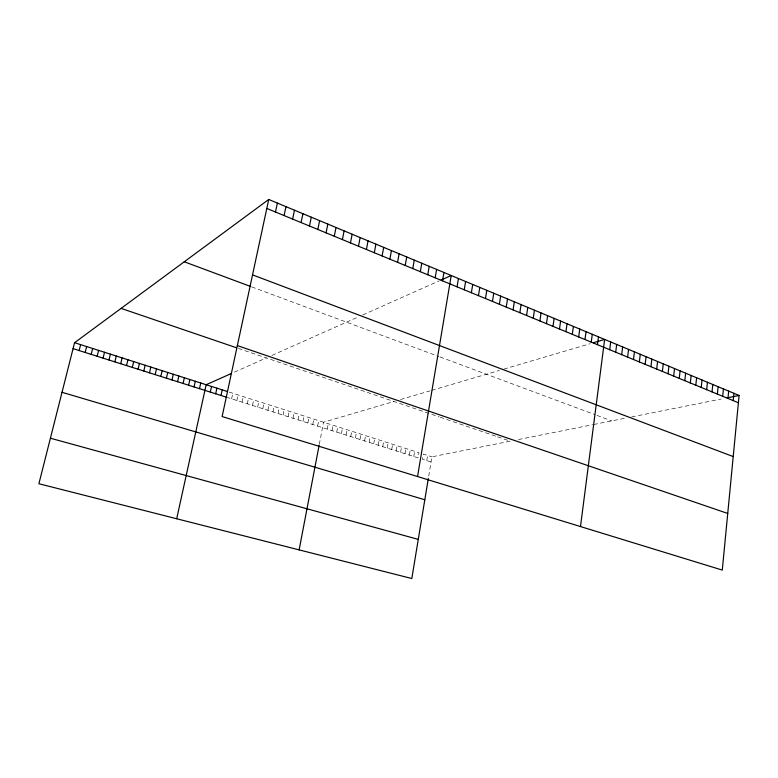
<?xml version="1.0" encoding="UTF-8"?>
<svg xmlns="http://www.w3.org/2000/svg" width="778" height="778" viewBox="0 0 778 778"><rect width="100%" height="100%" fill="white"/><g stroke="black" fill="none" stroke-linecap="round" stroke-linejoin="round"><path stroke-width="0.58" stroke-dasharray="3.89 2.92" d="M426.752 460.605L427.608 455.451M428.717 476.058L431.897 456.822L510.29 441.165L497.424 436.769M413.76 456.491L414.635 451.308M404.998 453.72L405.892 448.517M409.384 455.111L410.269 449.917M400.592 452.319L401.487 447.117M391.713 449.509L392.627 444.287M396.158 450.919L397.062 445.697M387.24 448.099L388.164 442.857M378.244 445.249L379.178 439.988M382.757 446.679L383.68 441.427M369.171 442.381L370.114 437.09M373.712 443.82L374.656 438.549M364.6 440.931L365.553 435.641M355.39 438.014L356.363 432.704M360 439.473L360.973 434.173M350.761 436.546L351.744 431.226M341.425 433.599L342.427 428.25M346.103 435.077L347.095 429.738M336.728 432.111L337.73 426.752M327.266 429.116L328.287 423.738M332.012 430.613L333.023 425.245M319.301 444.355L323.531 422.221L393.96 401.477M312.785 424.525L313.835 419.118M317.657 426.072L318.698 420.674M307.894 422.979L308.954 417.562M298.042 419.857L299.112 414.421M302.982 421.423L304.042 415.997M293.073 418.292L294.152 412.836M288.084 416.707L289.173 411.241M278.038 413.526L279.146 408.042M283.075 415.121L284.174 409.646M272.981 411.922L274.099 406.427M262.789 408.703L263.927 403.179M267.895 410.317L269.023 404.813M257.654 407.079L258.802 401.545M252.5 405.445L253.657 399.902M242.104 402.148L243.281 396.586M247.316 403.801L248.483 398.248M236.872 400.495L238.058 394.923M231.611 398.832L232.807 393.24M234.45 372.127L266.3 357.929M271.95 355.41L357.919 317.093M362.791 314.915L439.181 280.868M400.514 399.542L429.903 390.896M431.702 390.361L499.427 370.416M503.862 369.112L590.094 343.72M518.459 439.531L592.69 424.7M593.779 424.487L625.882 418.068M631.668 416.911L721.206 399.026M226.33 397.159L418.107 457.872L418.972 452.699L228.586 391.898M431.041 461.967L422.435 459.244L423.3 454.08L431.897 456.822M238.369 348.398L439.239 416.92M440.222 417.261L458.709 423.563M459.672 423.893L496.5 436.458M251.771 286.907L439.006 356.596M440.008 356.966L595.014 414.664M596.998 415.403L611.751 420.898"/><path stroke-width="1.17" d="M739.1 395.457L722.285 570.089L222.119 416.551L268.731 199.469L739.1 395.457L727.099 397.85M733.197 400.602L733.907 393.289M727.955 398.443L728.675 391.11M717.374 394.086L718.123 386.715M722.684 396.274L723.423 388.922M712.035 391.888L712.794 384.497M706.667 389.671L707.435 382.261M695.814 385.198L696.602 377.748M701.25 387.444L702.038 380.014M690.329 382.941L691.136 375.473M684.815 380.675L685.632 373.177M679.262 378.38L680.098 370.873M668.049 373.761L668.905 366.205M673.68 376.085L674.516 368.548M662.389 371.427L663.255 363.851M656.69 369.083L657.575 361.488M650.953 366.72L651.847 359.096M639.36 361.945L640.284 354.282M645.176 364.337L646.08 356.703M633.506 359.533L634.44 351.851M627.613 357.102L628.566 349.4M621.68 354.661L622.643 346.93M615.709 352.191L616.682 344.45M609.689 349.721L610.681 341.95M580.495 526.56L604.642 339.432L593.4 342.738M591.241 342.116L592.282 334.277M597.465 344.673L598.486 336.864M584.978 339.539L586.029 331.681M578.676 336.932L579.736 329.055M572.326 334.316L573.405 326.42M565.927 331.681L567.026 323.755M559.489 329.026L560.598 321.081M553.002 326.361L554.13 318.387M546.467 323.667L547.605 315.664M539.883 320.954L541.05 312.931M533.261 318.221L534.437 310.179M526.58 315.469L527.776 307.407M519.86 312.698L521.065 304.606M513.081 309.907L514.307 301.796M506.254 307.096L507.509 298.956M499.388 304.266L500.653 296.097M492.464 301.417L493.748 293.228M485.482 298.538L486.785 290.33M478.46 295.64L479.783 287.403M471.38 292.723L472.723 284.466M464.242 289.786L465.604 281.5M457.065 286.829L458.436 278.514M428.328 478.421L411.815 578.531L38.9 483.731L74.571 342.709L268.731 199.469M417.553 476.544L451.221 275.509L441.155 279.992M442.526 280.839L443.946 272.475M435.174 277.814L436.614 269.421M427.774 274.76L429.223 266.339M420.305 271.687L421.783 263.236M412.787 268.585L414.285 260.115M405.212 265.463L406.729 256.964M397.568 262.312L399.114 253.793M389.875 259.142L391.441 250.594M382.115 255.952L383.7 247.375M374.306 252.724L375.91 244.127M366.419 249.485L368.052 240.849M299.131 549.881L319.116 445.337M358.483 246.208L360.136 237.553M350.479 242.911L352.152 234.227M342.408 239.585L344.109 230.881M334.277 236.24L335.999 227.497M326.079 232.855L327.83 224.093M317.823 229.452L319.593 220.66M309.488 226.019L311.288 217.198M301.086 222.566L302.914 213.707M292.625 219.075L294.473 210.196M284.087 215.555L285.964 206.647M275.48 212.015L277.386 203.077M221.02 395.477L222.226 389.866M215.681 393.785L216.897 388.164M210.313 392.083L211.548 386.452M199.499 388.66L200.753 383.009M176.684 518.761L206.16 384.731L231.144 373.596M194.062 386.938L195.317 381.269M188.587 385.207L189.861 379.528M177.559 381.716L178.852 376.007M183.083 383.466L184.367 377.777M172.006 379.956L173.309 374.237M166.414 378.186L167.737 372.458M160.803 376.416L162.135 370.668M149.493 372.837L150.844 367.07M155.162 374.626L156.504 368.869M143.794 371.028L145.155 365.252M138.066 369.219L139.437 363.423M132.309 367.391L133.69 361.585M126.522 365.563L127.923 359.747M114.862 361.867L116.282 356.032M120.707 363.715L122.117 357.89M108.988 360.01L110.408 354.155M103.075 358.143L104.515 352.269M97.143 356.256L98.592 350.382M91.172 354.369L92.631 348.476M79.132 350.557L80.62 344.644M85.172 352.473L86.64 346.56M50.414 438.218L418.272 539.387M62.026 392.297L424.807 499.758M73.074 348.641L226.33 397.159M74.571 342.709L227.526 391.558M121.096 308.389L236.347 347.708M237.358 345.597L727.741 513.451M184.269 261.778L250.759 286.528M252.539 274.877L733.216 456.579M266.805 208.436L738.4 402.751"/></g></svg>
